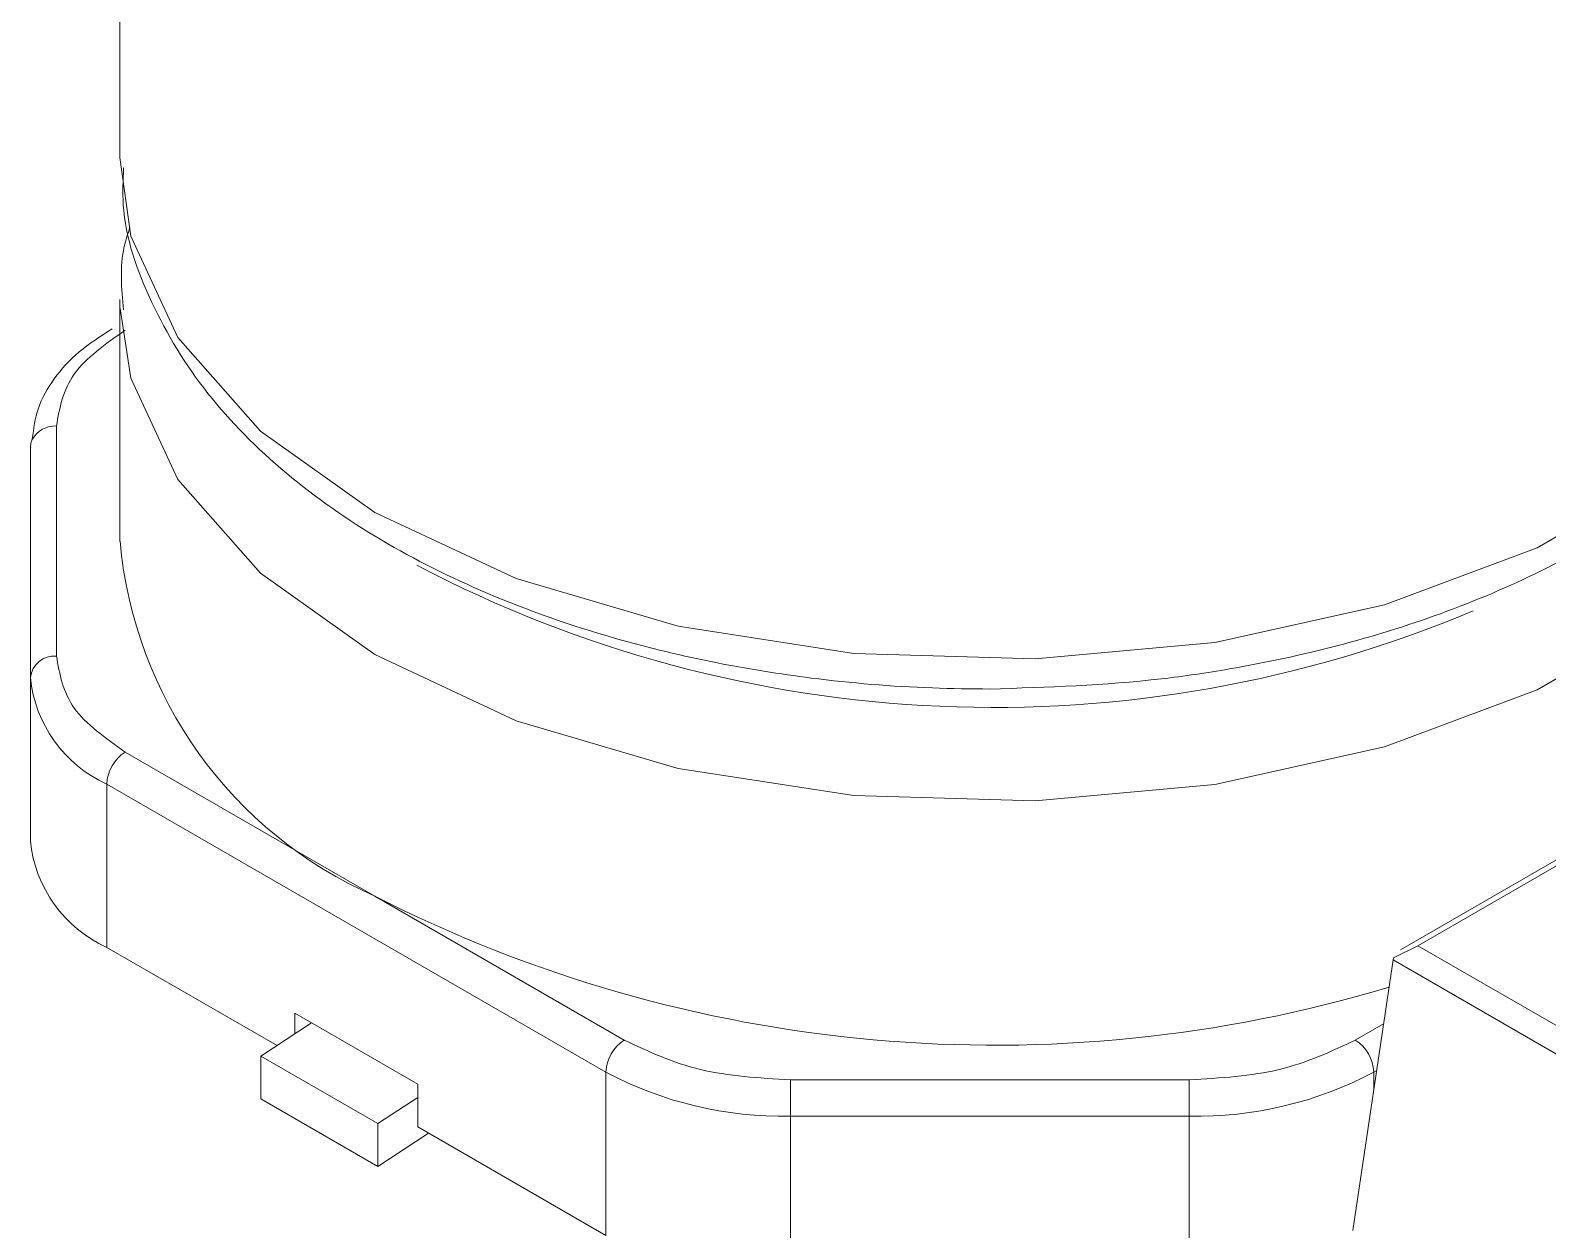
# Model space of a CAD drawing. Header units: millimetres. Extents: x -37 to 256, y 6 to 200.
# Drawn here: x 212.457 to 216.819, y 193.316 to 196.763 of the extents above; entities that cross this region are included whole.
import ezdxf

# ---------------------------------------------------------------- set-up
doc = ezdxf.new("R2010")
doc.units = ezdxf.units.MM

msp = doc.modelspace()

# ---------------------------------------------------------------- linework, layer by layer
at = {"color": 7, "linetype": 'Continuous', "lineweight": 15}
for p, q in [((212.7151, 198.6839), (212.7151, 196.3976)), ((212.7151, 195.9893), (212.7151, 195.2952)), ((219.6116, 195.9765), (216.3957, 194.12)), ((219.6116, 195.9596), (216.4456, 194.132)), ((212.5324, 194.9643), (212.5324, 195.6262)), ((212.4574, 195.5649), (212.4574, 194.9031)), ((212.4574, 194.9031), (212.4574, 194.4336)), ((213.4474, 194.2747), (212.7301, 194.6888)), ((212.6771, 194.5969), (214.1116, 193.7688)), ((212.6771, 194.1274), (212.6771, 194.5969)), ((214.1646, 193.8607), (213.4474, 194.2747)), ((213.1665, 193.8449), (212.6771, 194.1274)), ((216.4456, 194.132), (216.3758, 194.0975)), ((216.4456, 194.132), (219.797, 192.1973)), ((216.3745, 194.0914), (216.2586, 193.3132)), ((216.3745, 194.0914), (216.3758, 194.0975)), ((219.7975, 192.1154), (216.3745, 194.0914)), ((213.2657, 193.9101), (213.1203, 193.8145)), ((213.5711, 193.7338), (213.2176, 193.9379)), ((213.2176, 193.9379), (213.2176, 193.8785)), ((213.1203, 193.8145), (213.4562, 193.6206)), ((213.1203, 193.8145), (213.1203, 193.6917)), ((214.1116, 193.7688), (214.1116, 193.2993)), ((213.5711, 193.6113), (213.5711, 193.7338)), ((215.7884, 193.7465), (214.6419, 193.7465)), ((214.6419, 193.642), (214.6419, 193.7465)), ((215.7884, 193.642), (215.7884, 193.7465)), ((213.4562, 193.4978), (213.1203, 193.6917)), ((213.5711, 193.6962), (213.4562, 193.6206)), ((214.6419, 193.642), (215.7884, 193.642)), ((214.6419, 193.1725), (214.6419, 193.642)), ((215.7884, 193.642), (215.7884, 193.1725)), ((213.4562, 193.6206), (213.4562, 193.4978)), ((213.4562, 193.4978), (213.6018, 193.5936)), ((214.1116, 193.2993), (213.5711, 193.6113))]:
    msp.add_line(p, q, dxfattribs=at)
at = {"color": 8, "linetype": 'Continuous', "lineweight": 15}
for p, q in [((216.3471, 193.9077), (216.2657, 193.8607)), ((216.3187, 193.7688), (216.3272, 193.7737)), ((216.3187, 193.7168), (216.3187, 193.7688))]:
    msp.add_line(p, q, dxfattribs=at)
at = {"color": 7, "linetype": 'Continuous', "lineweight": 15, "flags": 128}
for points in [[(212.7151, 196.3976), (212.7459, 196.1718), (212.8812, 195.8804), (213.1185, 195.6115), (213.4474, 195.3771), (213.8535, 195.1872), (214.3192, 195.0502), (214.8241, 194.9721), (215.346, 194.9563), (215.8622, 195.0035), (216.3501, 195.1117), (216.7884, 195.276), (217.158, 195.4893), (217.4427, 195.7424), (217.63, 196.024), (217.7117, 196.322), (217.7151, 196.3976)], [(212.4574, 195.5649), (212.4589, 195.5769), (212.4631, 195.5884), (212.4631, 195.5884)]]:
    msp.add_lwpolyline(points, dxfattribs=at)
at = {"color": 8, "linetype": 'Continuous', "lineweight": 15, "flags": 128}
msp.add_lwpolyline([(212.7155, 195.964), (212.7459, 195.7635), (212.8812, 195.4721), (213.1185, 195.2033), (213.4474, 194.9688), (213.8535, 194.7789), (214.3192, 194.6419), (214.8241, 194.5639), (215.346, 194.5481), (215.8622, 194.5953), (216.3501, 194.7034), (216.7884, 194.8677), (217.158, 195.0811), (217.4427, 195.3341), (217.63, 195.6158), (217.7117, 195.9138), (217.7151, 195.9893)], dxfattribs=at)
at = {"color": 8, "linetype": 'Continuous', "lineweight": 15}
msp.add_arc((212.5292, 195.5497), 0.0765, 87.5653, 149.6622, dxfattribs=at)
at = {"color": 7, "linetype": 'Continuous', "lineweight": 15}
for centre, radius, start, end in [((213.9446, 195.4045), 1.2343, 185.0764, 246.2438), ((215.2257, 198.3816), 3.5646, 242.284, 292.7637), ((212.5262, 194.8954), 0.0692, 84.8174, 173.6487), ((212.8328, 194.9405), 0.3772, 185.6948, 245.6253), ((212.7922, 194.5917), 0.1153, 122.6055, 177.3945), ((212.8328, 194.471), 0.3772, 185.6948, 245.6253), ((215.2305, 197.7697), 3.9236, 242.9697, 286.774), ((214.2267, 193.7636), 0.1153, 122.6055, 177.3945), ((216.2035, 193.7636), 0.1153, 2.6055, 57.3945), ((214.6203, 194.724), 1.0822, 241.9598, 271.1441), ((215.81, 194.724), 1.0822, 268.8559, 298.0402)]:
    msp.add_arc(centre, radius, start, end, dxfattribs=at)
for points, knots in [([(215.2151, 194.8698), (215.3808, 194.8752), (215.6134, 194.8828), (215.9455, 194.9323), (216.2173, 194.9904), (216.5197, 195.0843), (216.8078, 195.2069), (217.0736, 195.3594), (217.3057, 195.5401), (217.4967, 195.7484), (217.6357, 195.9844), (217.7172, 196.2334), (217.709, 196.4022), (217.7052, 196.4813)], [0, 0, 0, 0, 0.124756, 0.17507, 0.257707, 0.34202, 0.431098, 0.522682, 0.616241, 0.711584, 0.809176, 0.910567, 1, 1, 1, 1]), ([(212.7256, 196.3677), (212.724, 196.3325), (212.7183, 196.2007), (212.7976, 195.977), (212.9546, 195.7164), (213.1815, 195.4876), (213.4553, 195.2956), (213.774, 195.1355), (214.1026, 195.02), (214.4188, 194.9439), (214.7241, 194.895), (214.9879, 194.8725), (215.1601, 194.8705), (215.2151, 194.8698)], [0, 0, 0, 0, 0.0417042, 0.1559485, 0.2704574, 0.383151, 0.492274, 0.5963514, 0.707853, 0.790839, 0.8642573, 0.9566453, 1, 1, 1, 1]), ([(212.7437, 196.197), (212.7376, 196.1787), (212.7117, 196.1015), (212.7196, 196.021), (212.7256, 195.9595)], [0, 0, 0, 0, 0.236378, 1, 1, 1, 1]), ([(212.6926, 195.9054), (212.6595, 195.884), (212.5929, 195.8409), (212.5222, 195.7627), (212.4743, 195.6778), (212.4669, 195.6182), (212.4631, 195.5884)], [0, 0, 0, 0, 0.247832, 0.497242, 0.748034, 1, 1, 1, 1])]:
    msp.add_open_spline(points, degree=3, knots=knots, dxfattribs=at)
for points in [[(212.5324, 195.6262), (212.5416, 195.6778), (212.5601, 195.781), (212.6734, 195.8614), (212.7301, 195.9017)], [(212.7301, 194.6888), (212.6734, 194.729), (212.5601, 194.8095), (212.5416, 194.9127), (212.5324, 194.9643)], [(214.6419, 193.7465), (214.5525, 193.7519), (214.3738, 193.7625), (214.2343, 193.828), (214.1646, 193.8607)], [(216.2657, 193.8607), (216.1959, 193.828), (216.0565, 193.7625), (215.8777, 193.7519), (215.7884, 193.7465)]]:
    msp.add_open_spline(points, degree=3, dxfattribs=at)

doc.saveas('drawing.dxf')
